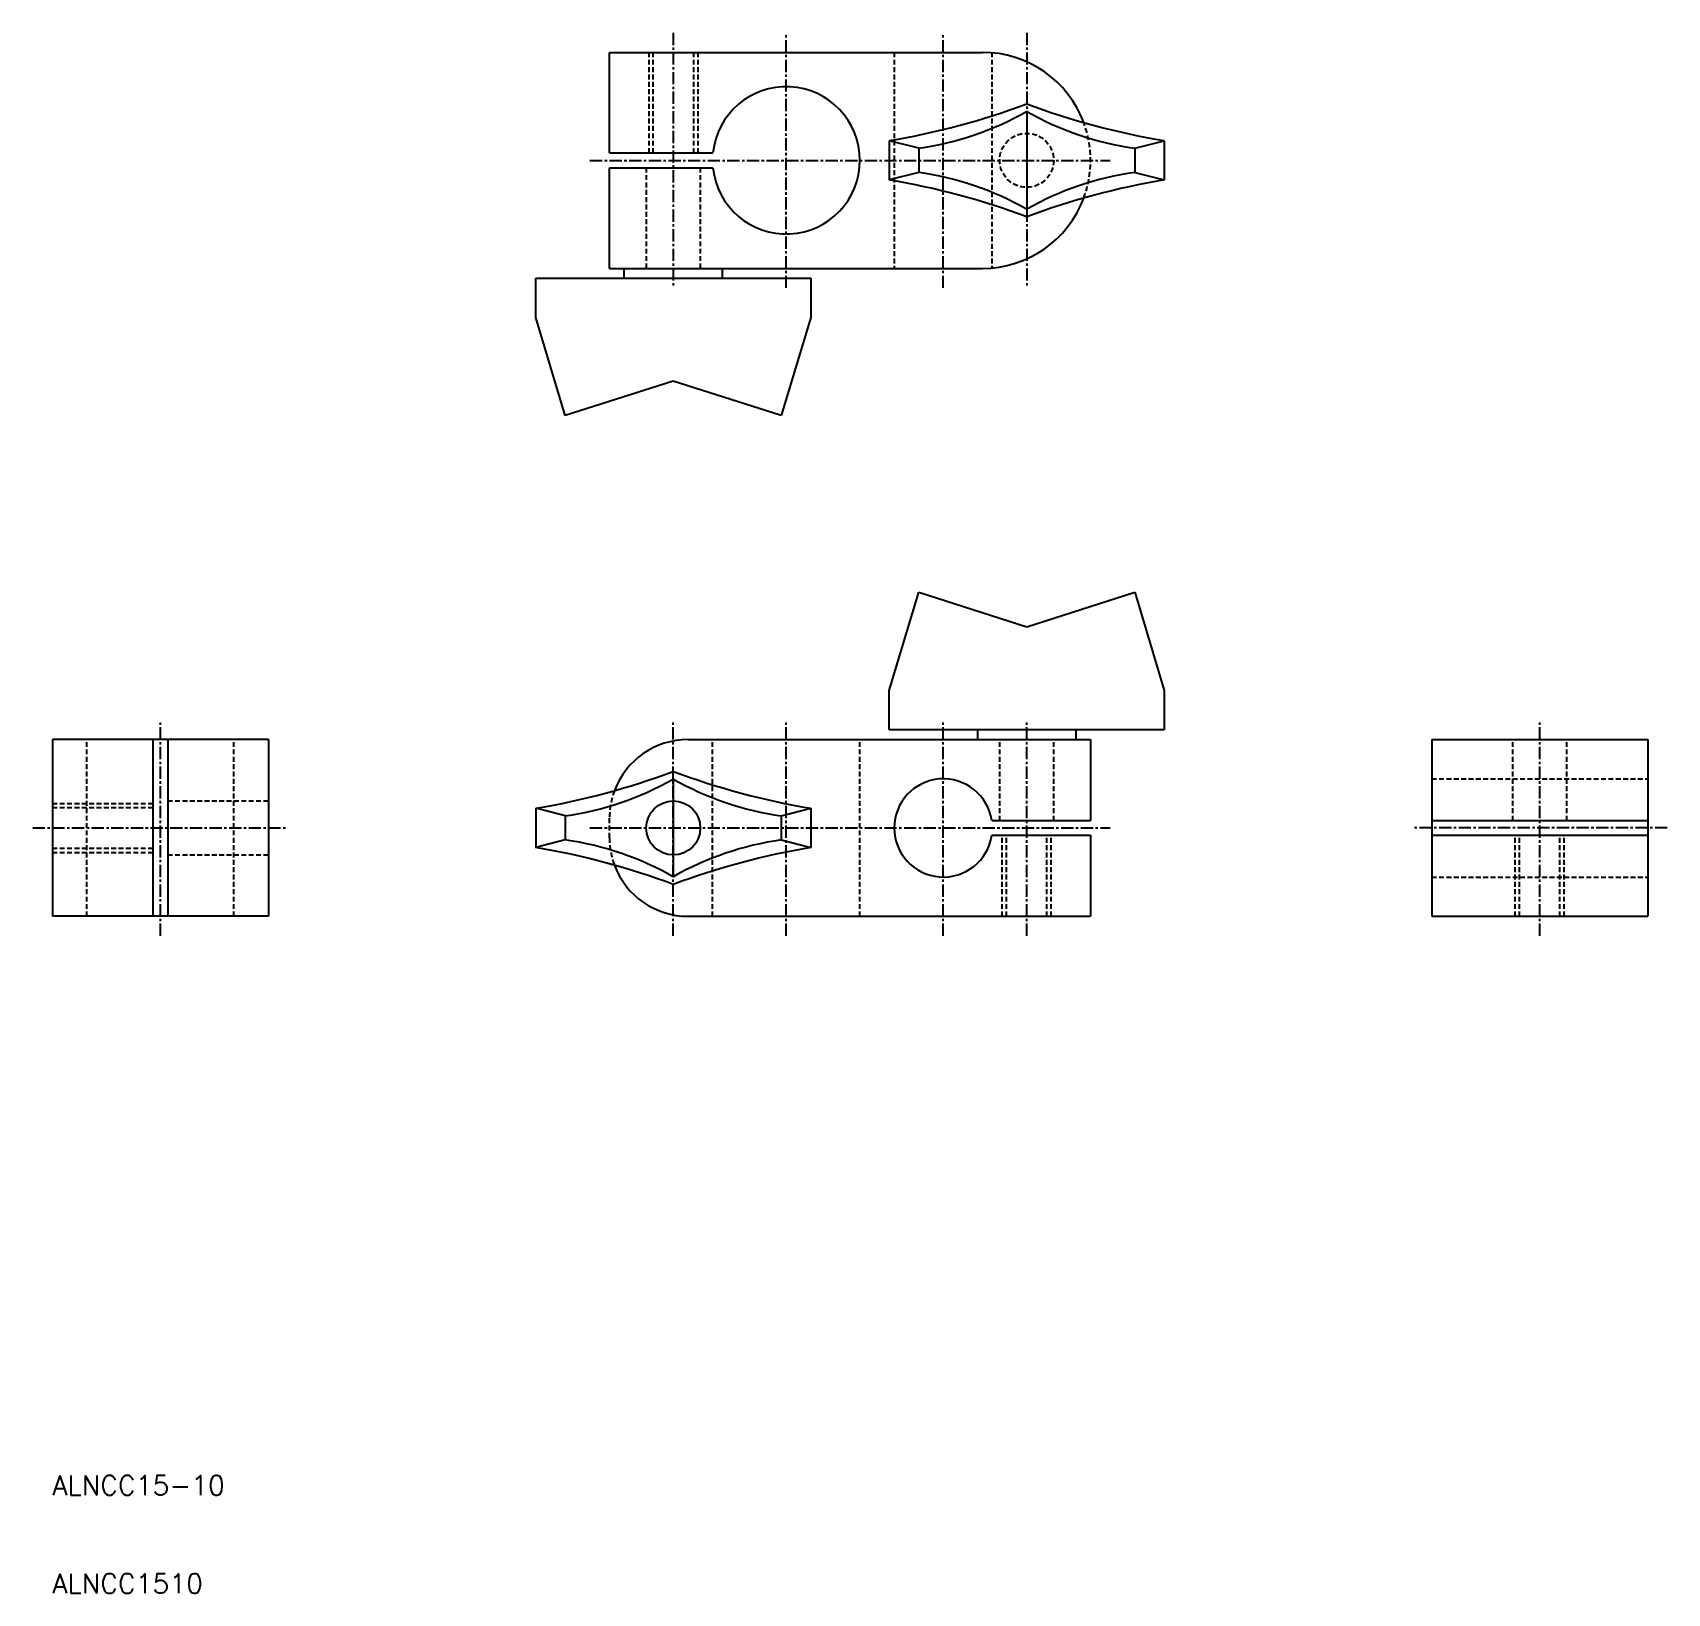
# Model space of a CAD drawing. Extents: x 54 to 220, y -2932 to -2773.
import ezdxf

# ---------------------------------------------------------------- set-up
doc = ezdxf.new("R2010")
doc.units = 0
doc.linetypes.add('CENTER', pattern=[2, 1.25, -0.25, 0.25, -0.25])
doc.linetypes.add('DASHED', pattern=[0.75, 0.5, -0.25])
doc.layers.get('0').update_dxf_attribs({"linetype": 'CONTINUOUS'})
doc.layers.add('CENTER', color=1, linetype='CENTER')
doc.styles.get("Standard").update_dxf_attribs({"font": 'txt', "bigfont": 'BIGFONT'})

msp = doc.modelspace()

# ---------------------------------------------------------------- linework, layer by layer
at = {"color": 7, "linetype": 'CONTINUOUS'}
for p, q in [((112.43, -2785.55), (112.43, -2775.3)), ((112.43, -2775.3), (150.43, -2775.3)), ((154.93, -2781.24), (154.93, -2791.27)), ((140.93, -2784.3), (140.93, -2788.3)), ((143.93, -2785.07), (140.93, -2784.3)), ((143.93, -2785.07), (143.93, -2787.52)), ((165.93, -2785.07), (168.93, -2784.3)), ((165.93, -2785.07), (165.93, -2787.52)), ((168.93, -2784.3), (168.93, -2788.3)), ((112.43, -2785.55), (122.97, -2785.55)), ((112.43, -2787.05), (122.97, -2787.05)), ((112.43, -2797.3), (112.43, -2787.05)), ((143.93, -2787.52), (140.93, -2788.3)), ((165.93, -2787.52), (168.93, -2788.3)), ((104.93, -2802.3), (104.93, -2798.3)), ((104.93, -2798.3), (132.93, -2798.3)), ((112.43, -2797.3), (150.43, -2797.3)), ((113.93, -2798.3), (113.93, -2797.3)), ((123.93, -2798.3), (123.93, -2797.3)), ((132.93, -2798.3), (132.93, -2802.3)), ((107.93, -2812.3), (104.93, -2802.3)), ((132.93, -2802.3), (129.93, -2812.3)), ((118.93, -2808.8), (107.93, -2812.3)), ((129.93, -2812.3), (118.93, -2808.8)), ((140.93, -2840.3), (143.93, -2830.3)), ((143.93, -2830.3), (154.93, -2833.8)), ((154.93, -2833.8), (165.93, -2830.3)), ((165.93, -2830.3), (168.93, -2840.3)), ((140.93, -2844.3), (140.93, -2840.3)), ((168.93, -2840.3), (168.93, -2844.3)), ((77.68, -2845.3), (55.68, -2845.3)), ((55.68, -2845.3), (55.68, -2863.3)), ((65.93, -2845.3), (65.93, -2863.3)), ((67.43, -2845.3), (67.43, -2863.3)), ((77.68, -2845.3), (77.68, -2863.3)), ((120.43, -2845.3), (161.43, -2845.3)), ((168.93, -2844.3), (140.93, -2844.3)), ((149.93, -2844.3), (149.93, -2845.3)), ((159.93, -2844.3), (159.93, -2845.3)), ((161.43, -2845.3), (161.43, -2853.55)), ((196.18, -2845.3), (196.18, -2863.3)), ((196.18, -2845.3), (218.18, -2845.3)), ((218.18, -2845.3), (218.18, -2863.3)), ((118.93, -2849.24), (118.93, -2859.27)), ((104.93, -2852.3), (104.93, -2856.3)), ((107.93, -2853.07), (104.93, -2852.3)), ((107.93, -2853.07), (107.93, -2855.52)), ((129.93, -2853.07), (132.93, -2852.3)), ((129.93, -2853.07), (129.93, -2855.52)), ((132.93, -2852.3), (132.93, -2856.3)), ((151.37, -2853.55), (161.43, -2853.55)), ((196.18, -2853.55), (218.18, -2853.55)), ((151.37, -2855.05), (161.43, -2855.05)), ((161.43, -2855.05), (161.43, -2863.3)), ((196.18, -2855.05), (218.18, -2855.05)), ((107.93, -2855.52), (104.93, -2856.3)), ((129.93, -2855.52), (132.93, -2856.3)), ((77.68, -2863.3), (55.68, -2863.3)), ((120.43, -2863.3), (161.43, -2863.3)), ((196.18, -2863.3), (218.18, -2863.3))]:
    msp.add_line(p, q, dxfattribs=at)
at = {"color": 3, "linetype": 'DASHED'}
for p, q in [((116.43, -2775.3), (116.43, -2785.55)), ((116.86, -2775.3), (116.86, -2785.55)), ((120.99, -2775.3), (120.99, -2785.55)), ((121.43, -2775.3), (121.43, -2785.55)), ((141.43, -2775.3), (141.43, -2797.3)), ((151.37, -2775.3), (151.37, -2797.3)), ((116.18, -2787.05), (116.18, -2797.3)), ((121.68, -2787.05), (121.68, -2797.3)), ((59.18, -2863.3), (59.18, -2845.3)), ((74.18, -2863.3), (74.18, -2845.3)), ((122.93, -2863.3), (122.93, -2845.3)), ((137.93, -2863.3), (137.93, -2845.3)), ((152.18, -2853.55), (152.18, -2845.3)), ((157.68, -2853.55), (157.68, -2845.3)), ((204.43, -2853.55), (204.43, -2845.3)), ((209.93, -2853.55), (209.93, -2845.3)), ((196.18, -2849.3), (218.18, -2849.3)), ((55.68, -2851.8), (65.93, -2851.8)), ((67.43, -2851.55), (77.68, -2851.55)), ((55.68, -2852.23), (65.93, -2852.23)), ((112.43, -2855.3), (112.43, -2853.3)), ((152.43, -2863.3), (152.43, -2855.05)), ((152.86, -2863.3), (152.86, -2855.05)), ((156.99, -2863.3), (156.99, -2855.05)), ((157.43, -2863.3), (157.43, -2855.05)), ((204.68, -2863.3), (204.68, -2855.05)), ((205.11, -2863.3), (205.11, -2855.05)), ((209.24, -2863.3), (209.24, -2855.05)), ((209.68, -2863.3), (209.68, -2855.05)), ((55.68, -2856.36), (65.93, -2856.36)), ((55.68, -2856.8), (65.93, -2856.8)), ((67.43, -2857.05), (77.68, -2857.05)), ((196.18, -2859.3), (218.18, -2859.3))]:
    msp.add_line(p, q, dxfattribs=at)
msp.add_circle((154.93, -2786.3), 2.75, dxfattribs=at)
at = {"color": 7, "linetype": 'CONTINUOUS'}
msp.add_circle((118.93, -2854.3), 2.75, dxfattribs=at)
for centre, radius, start, end in [((150.43, -2786.3), 11, 20.4793, 90), ((130.43, -2786.3), 7.5, 185.7392, 174.2608), ((128.19, -2708.72), 76.64, 279.5694, 290.4208), ((181.67, -2708.72), 76.64, 249.5792, 260.4306), ((139.58, -2754.32), 31.05, 278.0401, 299.6093), ((170.27, -2754.32), 31.05, 240.3907, 261.9599), ((128.19, -2863.87), 76.64, 69.5792, 80.4306), ((128.19, -2863.87), 76.64, 69.5792, 80.4306), ((139.58, -2818.27), 31.05, 60.3907, 81.9599), ((170.27, -2818.27), 31.05, 98.0401, 119.6093), ((181.67, -2863.87), 76.64, 99.5694, 110.4208), ((181.67, -2863.87), 76.64, 99.5694, 110.4208), ((150.43, -2786.3), 11, 270, 339.5207), ((120.43, -2853.3), 8, 90, 159.5546), ((92.19, -2776.72), 76.64, 279.5694, 290.4208), ((145.67, -2776.72), 76.64, 249.5792, 260.4306), ((145.67, -2776.72), 76.64, 249.5792, 260.4306), ((103.58, -2822.32), 31.05, 278.0401, 299.6093), ((134.27, -2822.32), 31.05, 240.3907, 261.9599), ((146.43, -2854.3), 5, 8.6269, 351.3731), ((92.19, -2931.87), 76.64, 69.5792, 80.4306), ((92.19, -2931.87), 76.64, 69.5792, 80.4306), ((103.58, -2886.27), 31.05, 60.3907, 81.9599), ((134.27, -2886.27), 31.05, 98.0401, 119.6093), ((145.67, -2931.87), 76.64, 99.5694, 110.4208), ((145.67, -2931.87), 76.64, 99.5694, 110.4208), ((120.43, -2855.3), 8, 200.4454, 270)]:
    msp.add_arc(centre, radius, start, end, dxfattribs=at)
at = {"color": 3, "linetype": 'DASHED'}
for centre, radius, start, end in [((150.43, -2786.3), 11, 339.5207, 20.4793), ((120.43, -2853.3), 8, 159.5546, 180), ((120.43, -2855.3), 8, 180, 200.4454)]:
    msp.add_arc(centre, radius, start, end, dxfattribs=at)
at = {"layer": 'CENTER', "color": 1, "linetype": 'CENTER'}
for p, q in [((118.93, -2773.3), (118.93, -2799.3)), ((130.43, -2799.3), (130.43, -2773.3)), ((146.43, -2799.3), (146.43, -2773.3)), ((154.93, -2773.3), (154.93, -2799.3)), ((110.43, -2786.3), (163.43, -2786.3)), ((66.68, -2865.3), (66.68, -2843.3)), ((118.93, -2865.3), (118.93, -2843.3)), ((130.43, -2865.3), (130.43, -2843.3)), ((146.43, -2865.3), (146.43, -2843.3)), ((154.93, -2865.3), (154.93, -2843.3)), ((207.18, -2865.3), (207.18, -2843.3)), ((53.68, -2854.3), (79.68, -2854.3)), ((110.43, -2854.3), (163.43, -2854.3)), ((220.18, -2854.3), (194.18, -2854.3))]:
    msp.add_line(p, q, dxfattribs=at)

# ---------------------------------------------------------------- texts
at = {"color": 7, "linetype": 'CONTINUOUS'}
for s, p in [('ALNCC15-10', (55.68, -2922.26)), ('ALNCC1510', (55.68, -2932.26))]:
    msp.add_text(s, height=2, dxfattribs=at).set_placement(p)

doc.saveas('drawing.dxf')
